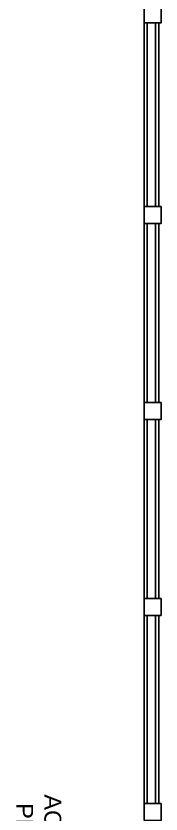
# Model space of a CAD drawing. Header units: metres. Extents: x 512 to 829, y -209 to 245.
# Drawn here: x 650.22 to 652.37, y -163.54 to -151.69 of the extents above; entities that cross this region are included whole.
import ezdxf

# ---------------------------------------------------------------- set-up
doc = ezdxf.new("R2010")
doc.units = ezdxf.units.M
doc.header["$LTSCALE"] = 0.508
for name, color, linetype in [('AR-TEXTOS', 2, 'Continuous'), ('ARQ-COR', 2, 'Continuous'), ('ARQ-CXO', 2, 'Continuous'), ('PENA06', 6, 'Continuous')]:
    doc.layers.add(name, color=color, linetype=linetype)
doc.layers.add('None', color=7, linetype='Continuous', lineweight=5)
doc.styles.add('R80 - 1_100', font='arial.ttf', dxfattribs={"height": 0.25})

msp = doc.modelspace()

# ---------------------------------------------------------------- linework, layer by layer
at = {"layer": 'ARQ-COR', "color": 2, "ltscale": 0.1}
for p, q in [((652.2861, -151.7984), (652.2861, -154.5251)), ((652.2861, -154.5251), (652.2861, -151.7984)), ((652.3346, -151.7984), (652.3346, -154.5251)), ((652.3346, -154.5251), (652.3346, -151.7984)), ((652.2861, -154.7766), (652.2861, -157.4345)), ((652.2861, -157.4345), (652.2861, -154.7766)), ((652.3346, -154.7766), (652.3346, -157.4345)), ((652.3346, -157.4345), (652.3346, -154.7766)), ((652.2861, -157.6859), (652.2861, -160.3438)), ((652.2861, -160.3438), (652.2861, -157.6859)), ((652.3346, -157.6859), (652.3346, -160.3438)), ((652.3346, -160.3438), (652.3346, -157.6859)), ((652.2861, -160.5953), (652.2861, -163.389)), ((652.2861, -163.389), (652.2861, -160.5953)), ((652.3346, -160.5953), (652.3346, -163.389)), ((652.3346, -163.389), (652.3346, -160.5953))]:
    msp.add_line(p, q, dxfattribs=at)
at = {"layer": 'ARQ-CXO', "color": 2, "ltscale": 0.1}
for p, q in [((652.1164, -151.7984), (652.1164, -154.5251)), ((652.1164, -154.5251), (652.1164, -151.7984)), ((652.1649, -151.7984), (652.1649, -154.5251)), ((652.1649, -154.5251), (652.1649, -151.7984)), ((652.1164, -154.7766), (652.1164, -157.4345)), ((652.1164, -157.4345), (652.1164, -154.7766)), ((652.1649, -154.7766), (652.1649, -157.4345)), ((652.1649, -157.4345), (652.1649, -154.7766)), ((652.1164, -157.6859), (652.1164, -160.3438)), ((652.1164, -160.3438), (652.1164, -157.6859)), ((652.1649, -157.6859), (652.1649, -160.3438)), ((652.1649, -160.3438), (652.1649, -157.6859)), ((652.1164, -160.5953), (652.1164, -163.389)), ((652.1164, -163.389), (652.1164, -160.5953)), ((652.1649, -160.5953), (652.1649, -163.389)), ((652.1649, -163.389), (652.1649, -160.5953))]:
    msp.add_line(p, q, dxfattribs=at)
at = {"layer": 'None', "color": 7, "linetype": 'Continuous', "lineweight": 25}
for p, q in [((652.1164, -151.5469), (652.1164, -151.7984)), ((652.1164, -154.5251), (652.1164, -154.7766)), ((652.1164, -157.4345), (652.1164, -157.6859)), ((652.1164, -163.389), (652.1164, -163.6405))]:
    msp.add_line(p, q, dxfattribs=at)
at = {"layer": 'PENA06'}
for points in [[(652.1164, -151.7984), (652.1164, -151.5469), (652.3679, -151.5469), (652.3679, -151.7984)], [(652.1164, -154.7766), (652.1164, -154.5251), (652.3679, -154.5251), (652.3679, -154.7766)], [(652.1164, -157.6859), (652.1164, -157.4345), (652.3679, -157.4345), (652.3679, -157.6859)], [(652.1164, -160.5953), (652.1164, -160.3438), (652.3679, -160.3438), (652.3679, -160.5953)], [(652.1164, -163.6405), (652.1164, -163.389), (652.3679, -163.389), (652.3679, -163.6405)]]:
    msp.add_lwpolyline(points, close=True, dxfattribs=at)

# ---------------------------------------------------------------- texts
at = {"layer": 'AR-TEXTOS', "insert": (650.89, -163.0192), "char_height": 0.25, "attachment_point": 1, "rotation": 270, "style": 'R80 - 1_100'}
msp.add_mtext_dynamic_manual_height_columns('\\pi0.23172;ACESSO AO \\P\\pi0.36294;PRÉDIO 02', width=2.505044, gutter_width=1, heights=[0], dxfattribs=at)

doc.saveas('drawing.dxf')
